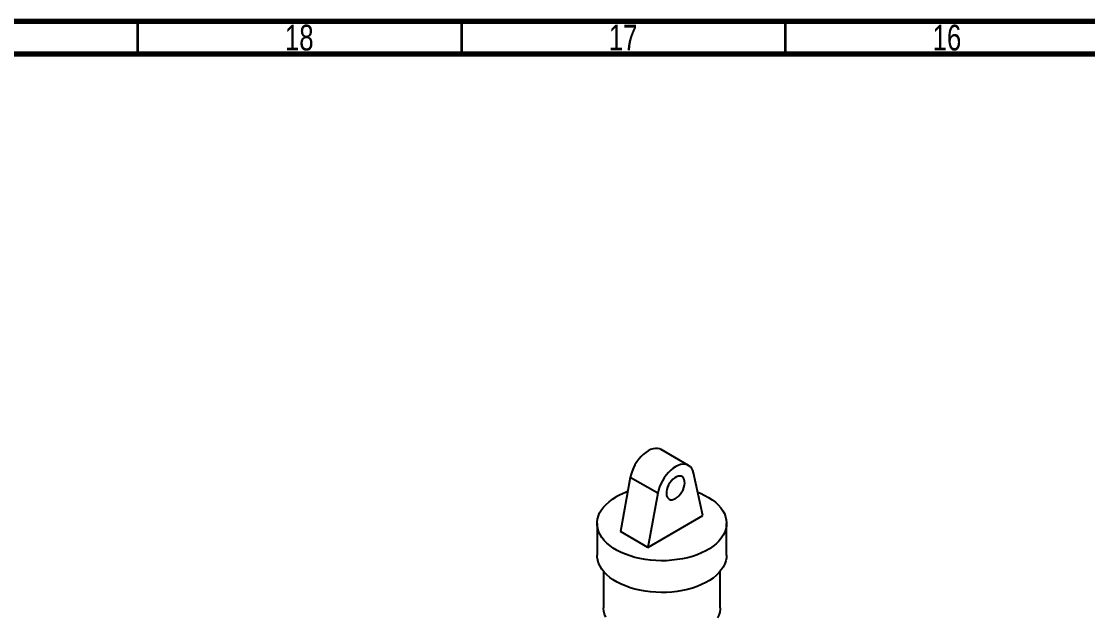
# Model space of a CAD drawing. Header units: millimetres. Extents: x 1 to 1184, y 0 to 836.
# Drawn here: x 281.5 to 446.1, y 744.2 to 836 of the extents above; entities that cross this region are included whole.
import ezdxf

# ---------------------------------------------------------------- set-up
doc = ezdxf.new("R2010")
doc.units = ezdxf.units.MM
doc.styles.add('SLDTEXTSTYLE0', font='TXT', dxfattribs={"width": 0.75})

msp = doc.modelspace()

# ---------------------------------------------------------------- linework, layer by layer
at = {"color": 7, "linetype": 'Continuous', "lineweight": 70}
for p, q in [((15, 836), (1184, 836)), ((20, 831), (1179, 831))]:
    msp.add_line(p, q, dxfattribs=at)
at = {"color": 7, "linetype": 'Continuous', "lineweight": 35}
for p, q in [((299.5, 831), (299.5, 836)), ((349.5, 831), (349.5, 836)), ((399.5, 831), (399.5, 836))]:
    msp.add_line(p, q, dxfattribs=at)
at = {"color": 7, "linetype": 'Continuous', "lineweight": 25}
for p, q in [((384.52, 767.41), (380.28, 769.86)), ((386.72, 759.67), (385.28, 766.26)), ((375.52, 765.56), (373.99, 757.22)), ((379.77, 763.12), (375.52, 765.56)), ((379.77, 763.12), (378.23, 754.77)), ((378.23, 754.77), (386.72, 759.67)), ((370.4, 758.47), (370.4, 753.57)), ((390.4, 753.57), (390.4, 758.47)), ((378.23, 754.77), (373.99, 757.22)), ((371.4, 751.06), (371.4, 745.41)), ((389.4, 745.41), (389.4, 751.06))]:
    msp.add_line(p, q, dxfattribs=at)
at = {"color": 7, "linetype": 'Continuous', "lineweight": 25, "flags": 128}
for points in [[(380.28, 769.86), (380.05, 769.97), (379.74, 770.04), (379.4, 770.05), (379.04, 769.99), (378.67, 769.86), (378.29, 769.68), (377.92, 769.43), (377.54, 769.13), (377.18, 768.78), (376.84, 768.39), (376.53, 767.96), (376.25, 767.5), (376, 767.03), (375.8, 766.54), (375.64, 766.05), (375.52, 765.56)], [(385.28, 766.26), (385.17, 766.62), (385.02, 766.93), (384.81, 767.18), (384.57, 767.38), (384.29, 767.52), (383.98, 767.59), (383.65, 767.6), (383.29, 767.54), (382.92, 767.41), (382.54, 767.23), (382.16, 766.98), (381.79, 766.68), (381.43, 766.33), (381.09, 765.94), (380.77, 765.51), (380.49, 765.05), (380.24, 764.58), (380.04, 764.09), (379.88, 763.6), (379.77, 763.12)], [(382.52, 762.32), (382.79, 762.5), (383.04, 762.74), (383.28, 763.02), (383.5, 763.33), (383.67, 763.67), (383.81, 764.01), (383.89, 764.36), (383.93, 764.69), (383.92, 764.99), (383.86, 765.26), (383.74, 765.47), (383.59, 765.64), (383.39, 765.74), (383.17, 765.78), (382.92, 765.75), (382.65, 765.65), (382.38, 765.5), (382.12, 765.29), (381.87, 765.03), (381.64, 764.73), (381.45, 764.4), (381.29, 764.06), (381.18, 763.71), (381.12, 763.37), (381.11, 763.06), (381.14, 762.77), (381.23, 762.53), (381.37, 762.34), (381.54, 762.2), (381.75, 762.13), (381.99, 762.13), (382.25, 762.19), (382.52, 762.32)], [(385.93, 763.28), (386.36, 763.11), (387.01, 762.8), (387.62, 762.47), (388.17, 762.1), (388.67, 761.72), (389.11, 761.31), (389.49, 760.87), (389.81, 760.43), (390.06, 759.97), (390.24, 759.49), (390.35, 759.01), (390.4, 758.53), (390.37, 758.05), (390.27, 757.57), (390.11, 757.09), (389.88, 756.63), (389.58, 756.18), (389.21, 755.74), (388.78, 755.33), (388.3, 754.93), (387.76, 754.56), (387.17, 754.22), (386.53, 753.91), (385.84, 753.63), (385.12, 753.38), (384.37, 753.17), (383.59, 753), (382.78, 752.87), (381.96, 752.77), (381.13, 752.71), (380.29, 752.7), (379.46, 752.72), (378.63, 752.79), (377.81, 752.9), (377.01, 753.04), (376.23, 753.22), (375.49, 753.44), (374.78, 753.7), (374.1, 753.99), (373.48, 754.3), (372.9, 754.65), (372.37, 755.03), (371.9, 755.43), (371.49, 755.85), (371.14, 756.29), (370.86, 756.75), (370.64, 757.21), (370.49, 757.69), (370.41, 758.17), (370.4, 758.65), (370.46, 759.14), (370.6, 759.61), (370.79, 760.08), (371.06, 760.54), (371.39, 760.98), (371.79, 761.41), (372.25, 761.82), (372.76, 762.2), (373.33, 762.55), (373.33, 762.55)], [(390.4, 753.57), (390.37, 753.15), (390.27, 752.67), (390.11, 752.2), (389.88, 751.73), (389.58, 751.28), (389.21, 750.84), (388.78, 750.43), (388.3, 750.03), (387.76, 749.66), (387.17, 749.32), (386.53, 749.01), (385.84, 748.73), (385.12, 748.48), (384.37, 748.27), (383.59, 748.1), (382.78, 747.97), (381.96, 747.87), (381.13, 747.81), (380.29, 747.8), (379.46, 747.83), (378.63, 747.89), (377.81, 748), (377.01, 748.14), (376.23, 748.32), (375.49, 748.54), (374.78, 748.8), (374.1, 749.09), (373.48, 749.41), (372.9, 749.75), (372.37, 750.13), (371.9, 750.53), (371.49, 750.95), (371.14, 751.39), (370.86, 751.85), (370.64, 752.31), (370.49, 752.79), (370.41, 753.27), (370.4, 753.57)], [(371.74, 743.99), (371.56, 744.44), (371.44, 744.89), (371.4, 745.35), (371.4, 745.41)], [(389.4, 745.41), (389.39, 745.23), (389.33, 744.78), (389.2, 744.32), (389, 743.88)]]:
    msp.add_lwpolyline(points, dxfattribs=at)
at = {"color": 7, "linetype": 'Continuous', "lineweight": 25}
msp.add_arc((378.83, 752.9), 11.11, 109.5053, 119.6997, dxfattribs=at)

# ---------------------------------------------------------------- texts
at = {"color": 7, "linetype": 'Continuous', "lineweight": 0, "char_height": 3.969, "attachment_point": 2, "style": 'SLDTEXTSTYLE0'}
for s, insert in [('18', (324.42, 835.47)), ('17', (374.42, 835.47)), ('16', (424.42, 835.47))]:
    msp.add_mtext(s, dxfattribs=dict(at, insert=insert))

doc.saveas('drawing.dxf')
